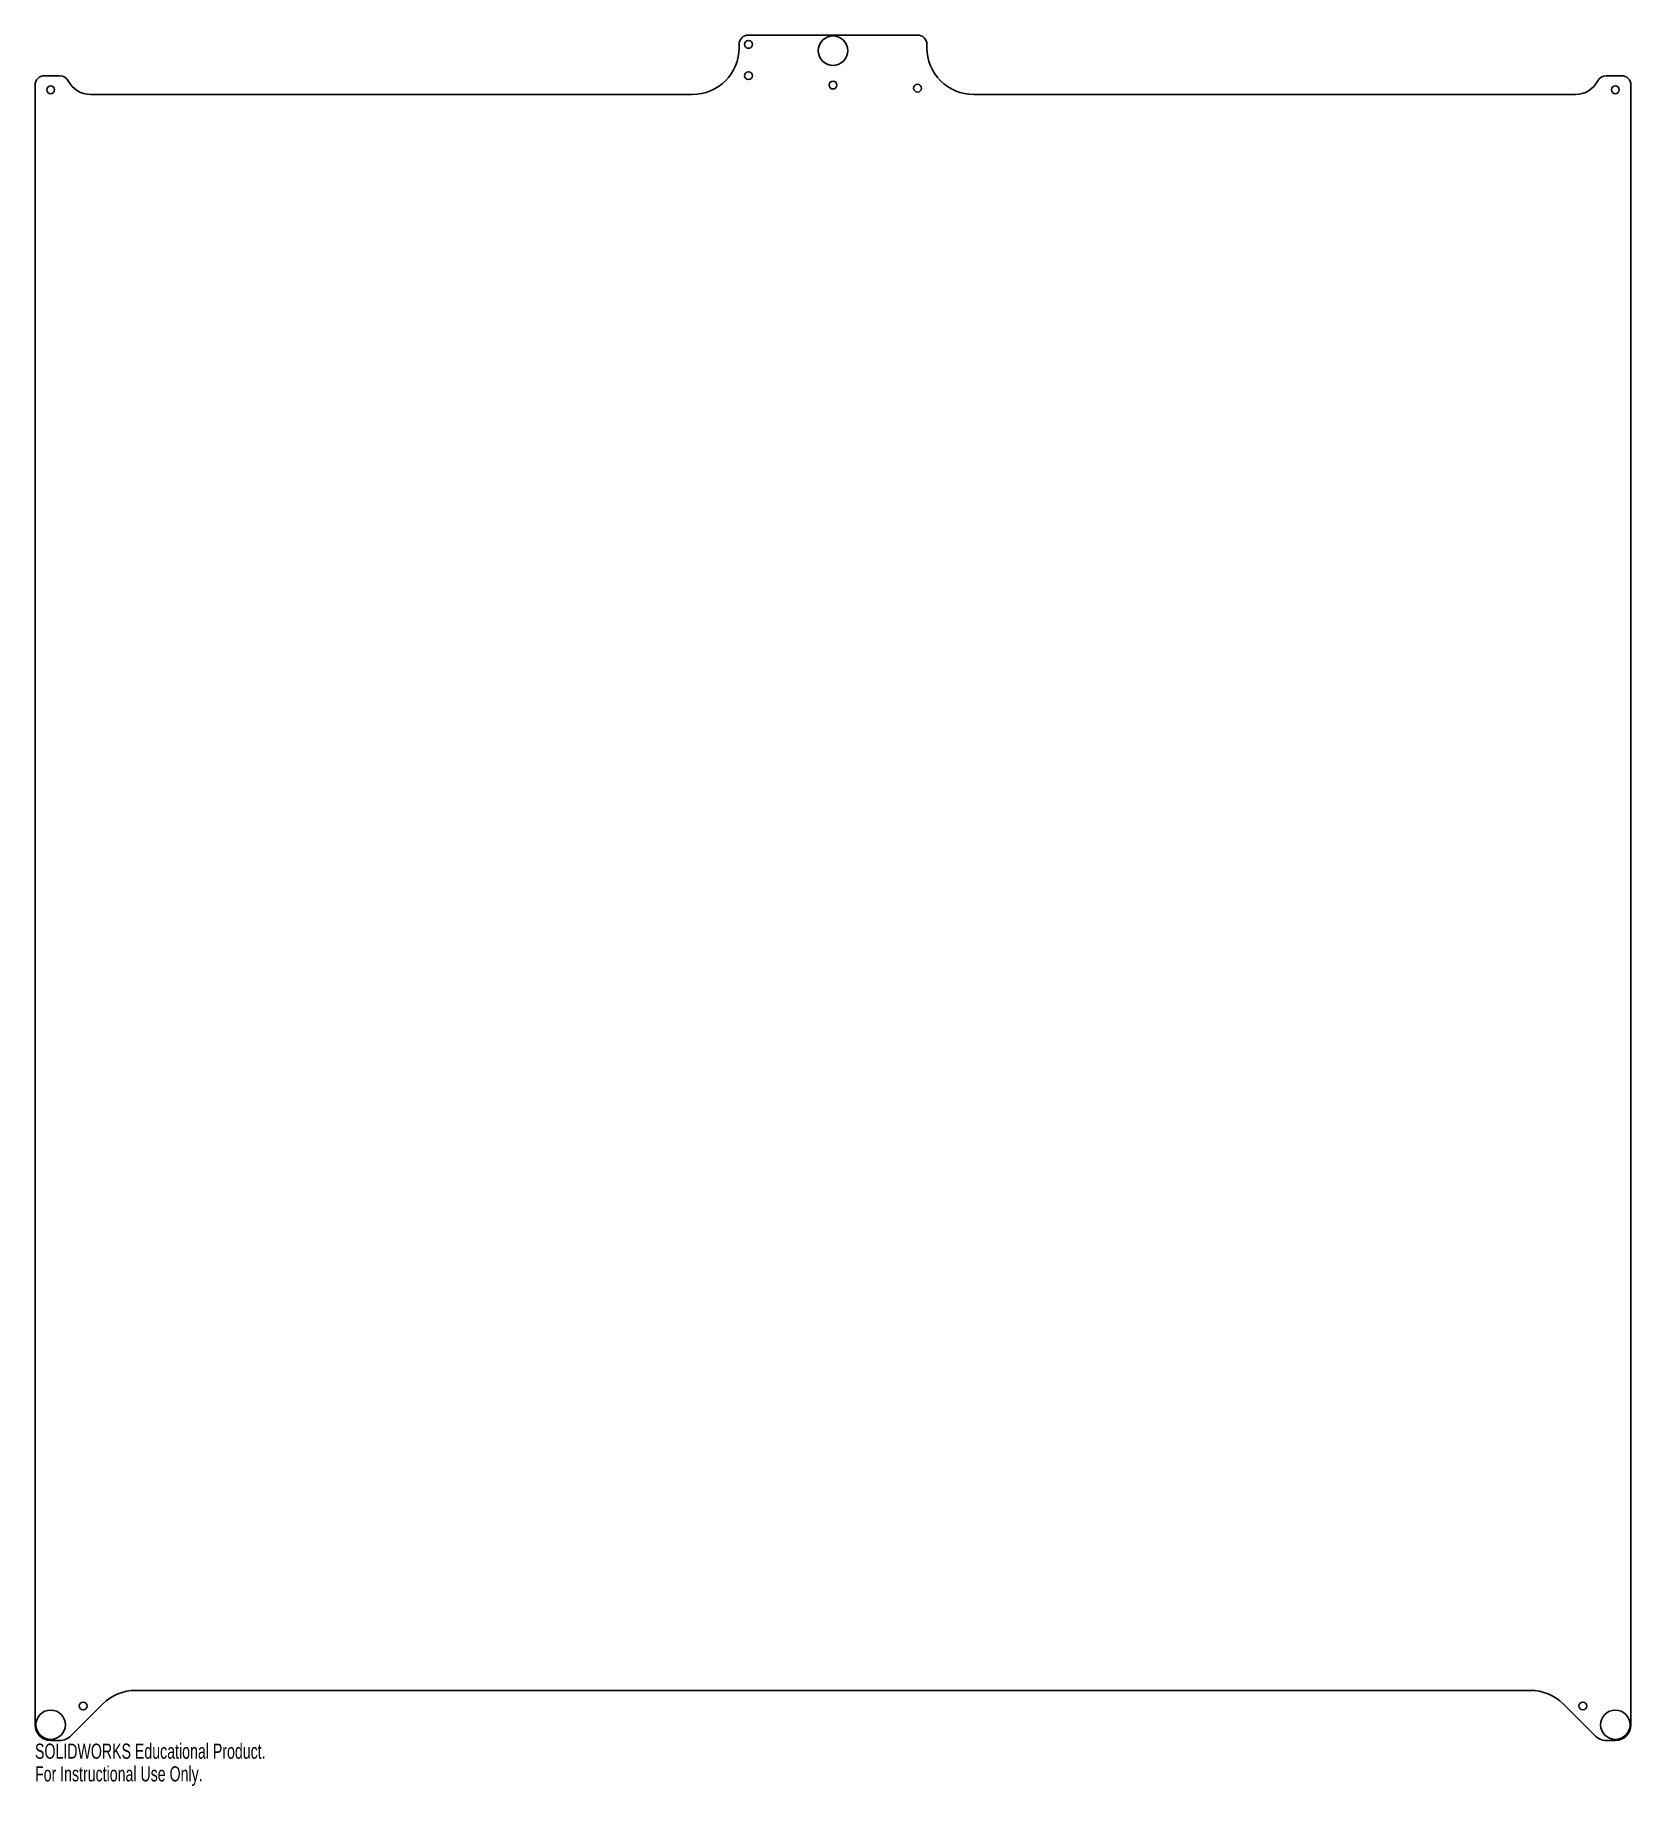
# Model space of a CAD drawing. Header units: millimetres. Extents: x -255 to 255, y -286 to 274.
import ezdxf

# ---------------------------------------------------------------- set-up
doc = ezdxf.new("R2010")
doc.units = ezdxf.units.MM
doc.styles.add('SLDTEXTSTYLE0', font='TXT', dxfattribs={"width": 0.7})

msp = doc.modelspace()

# ---------------------------------------------------------------- linework, layer by layer
at = {"color": 7, "linetype": 'Continuous', "lineweight": 25}
for p, q in [((-30, 271), (-30, 270)), ((27, 274), (-27, 274)), ((30, 270), (30, 271)), ((-255, 258), (-255, -266)), ((-247.05, 261), (-252, 261)), ((252, 261), (247.05, 261)), ((255, -266), (255, 258)), ((-45, 255), (-237.25, 255)), ((237.25, 255), (45, 255)), ((-222.79, -255), (222.79, -255)), ((-243.54, -269.54), (-233.39, -259.39)), ((233.39, -259.39), (243.54, -269.54)), ((-250, -271), (-247.07, -271)), ((247.07, -271), (250, -271))]:
    msp.add_line(p, q, dxfattribs=at)
for centre, radius in [((-27, 271), 1.25), ((0, 269), 4.7), ((-250, 256.5), 1.25), ((-27, 261), 1.25), ((0, 258), 1.25), ((27, 257), 1.25), ((250, 256.5), 1.25), ((-250, -266), 4.7), ((-239.61, -260), 1.25), ((239.61, -260), 1.25), ((250, -266), 4.7)]:
    msp.add_circle(centre, radius, dxfattribs=at)
for centre, radius, start, end in [((-45, 270), 15, 270, 0), ((-27, 271), 3, 90, 180), ((27, 271), 3, 0, 90), ((45, 270), 15, 180, 270), ((-252, 258), 3, 90, 180), ((-247.05, 258), 3, 27.0357, 90), ((-237.25, 263), 8, 207.0357, 270), ((237.25, 263), 8, 270, 332.9643), ((247.05, 258), 3, 90, 152.9643), ((252, 258), 3, 0, 90), ((-222.79, -270), 15, 90, 135), ((222.79, -270), 15, 45, 90), ((-250, -266), 5, 180, 270), ((250, -266), 5, 270, 0), ((-247.07, -266), 5, 270, 315), ((247.07, -266), 5, 225, 270)]:
    msp.add_arc(centre, radius, start, end, dxfattribs=at)

# ---------------------------------------------------------------- texts
at = {"color": 7, "linetype": 'Continuous', "char_height": 4.8336, "attachment_point": 1, "style": 'SLDTEXTSTYLE0'}
for s, insert in [('SOLIDWORKS Educational Product.', (-255, -272.02)), ('For Instructional Use Only.', (-255, -279.27))]:
    msp.add_mtext(s, dxfattribs=dict(at, insert=insert))

doc.saveas('drawing.dxf')
